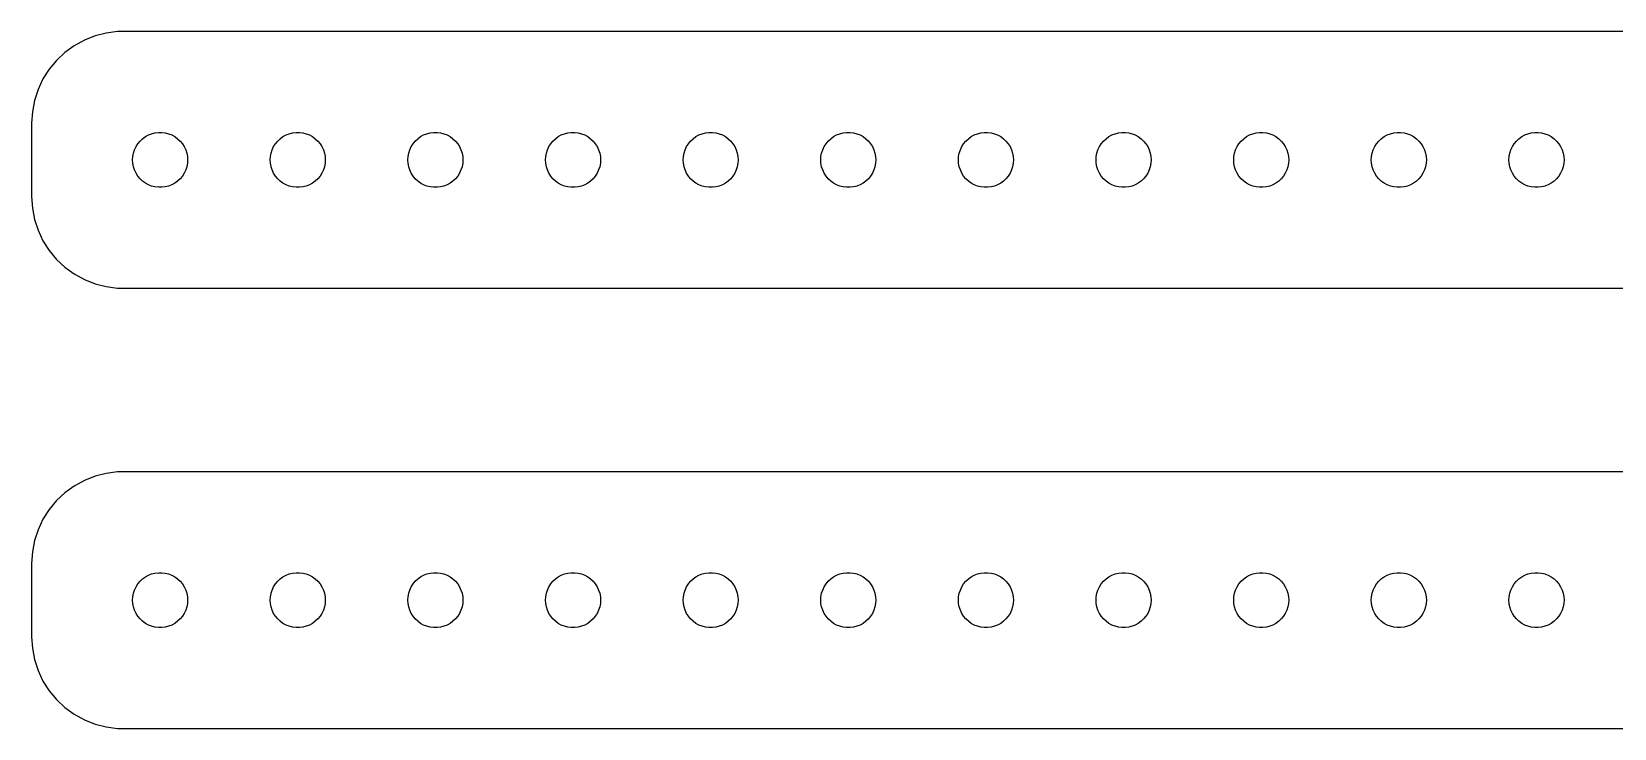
# Model space of a CAD drawing. Header units: metres. Extents: x -180 to 180, y 17 to 55.
# Drawn here: x -179.5 to -93.3, y 17 to 55 of the extents above; entities that cross this region are included whole.
import ezdxf

# ---------------------------------------------------------------- set-up
doc = ezdxf.new("R2010")
doc.units = ezdxf.units.M

msp = doc.modelspace()

# ---------------------------------------------------------------- linework, layer by layer
for p, q in [((-176.629, 54.5241), (-177.179, 54.2216)), ((-176.045, 54.7553), (-176.629, 54.5241)), ((-175.437, 54.9114), (-176.045, 54.7553)), ((-174.814, 54.9901), (-175.437, 54.9114)), ((174.814, 54.9901), (-174.814, 54.9901)), ((-177.687, 53.8526), (-178.145, 53.4227)), ((-177.179, 54.2216), (-177.687, 53.8526)), ((-178.545, 52.9389), (-178.882, 52.4088)), ((-178.145, 53.4227), (-178.545, 52.9389)), ((-179.149, 51.8406), (-179.343, 51.2434)), ((-178.882, 52.4088), (-179.149, 51.8406)), ((-179.343, 51.2434), (-179.461, 50.6267)), ((-179.461, 50.6267), (-179.5, 50)), ((-179.5, 50), (-179.5, 46)), ((-173.456, 49.1558), (-173.304, 49.2665)), ((-173.304, 49.2665), (-173.139, 49.3572)), ((-173.139, 49.3572), (-172.964, 49.4266)), ((-172.964, 49.4266), (-172.781, 49.4734)), ((-172.781, 49.4734), (-172.594, 49.497)), ((-172.594, 49.497), (-172.406, 49.497)), ((-172.406, 49.497), (-172.219, 49.4734)), ((-172.219, 49.4734), (-172.036, 49.4266)), ((-172.036, 49.4266), (-171.861, 49.3572)), ((-171.861, 49.3572), (-171.696, 49.2665)), ((-171.696, 49.2665), (-171.544, 49.1558)), ((-165.956, 49.1558), (-165.804, 49.2665)), ((-165.804, 49.2665), (-165.639, 49.3572)), ((-165.639, 49.3572), (-165.464, 49.4266)), ((-165.464, 49.4266), (-165.281, 49.4734)), ((-165.281, 49.4734), (-165.094, 49.497)), ((-165.094, 49.497), (-164.906, 49.497)), ((-164.906, 49.497), (-164.719, 49.4734)), ((-164.719, 49.4734), (-164.536, 49.4266)), ((-164.536, 49.4266), (-164.361, 49.3572)), ((-164.361, 49.3572), (-164.196, 49.2665)), ((-164.196, 49.2665), (-164.044, 49.1558)), ((-158.456, 49.1558), (-158.304, 49.2665)), ((-158.304, 49.2665), (-158.139, 49.3572)), ((-158.139, 49.3572), (-157.964, 49.4266)), ((-157.964, 49.4266), (-157.781, 49.4734)), ((-157.781, 49.4734), (-157.594, 49.497)), ((-157.594, 49.497), (-157.406, 49.497)), ((-157.406, 49.497), (-157.219, 49.4734)), ((-157.219, 49.4734), (-157.036, 49.4266)), ((-157.036, 49.4266), (-156.861, 49.3572)), ((-156.861, 49.3572), (-156.696, 49.2665)), ((-156.696, 49.2665), (-156.544, 49.1558)), ((-150.956, 49.1558), (-150.804, 49.2665)), ((-150.804, 49.2665), (-150.639, 49.3572)), ((-150.639, 49.3572), (-150.464, 49.4266)), ((-150.464, 49.4266), (-150.281, 49.4734)), ((-150.281, 49.4734), (-150.094, 49.497)), ((-150.094, 49.497), (-149.906, 49.497)), ((-149.906, 49.497), (-149.719, 49.4734)), ((-149.719, 49.4734), (-149.536, 49.4266)), ((-149.536, 49.4266), (-149.361, 49.3572)), ((-149.361, 49.3572), (-149.196, 49.2665)), ((-149.196, 49.2665), (-149.044, 49.1558)), ((-143.456, 49.1558), (-143.304, 49.2665)), ((-143.304, 49.2665), (-143.139, 49.3572)), ((-143.139, 49.3572), (-142.964, 49.4266)), ((-142.964, 49.4266), (-142.781, 49.4734)), ((-142.781, 49.4734), (-142.594, 49.497)), ((-142.594, 49.497), (-142.406, 49.497)), ((-142.406, 49.497), (-142.219, 49.4734)), ((-142.219, 49.4734), (-142.036, 49.4266)), ((-142.036, 49.4266), (-141.861, 49.3572)), ((-141.861, 49.3572), (-141.696, 49.2665)), ((-141.696, 49.2665), (-141.544, 49.1558)), ((-135.956, 49.1558), (-135.804, 49.2665)), ((-135.804, 49.2665), (-135.639, 49.3572)), ((-135.639, 49.3572), (-135.464, 49.4266)), ((-135.464, 49.4266), (-135.281, 49.4734)), ((-135.281, 49.4734), (-135.094, 49.497)), ((-135.094, 49.497), (-134.906, 49.497)), ((-134.906, 49.497), (-134.719, 49.4734)), ((-134.719, 49.4734), (-134.536, 49.4266)), ((-134.536, 49.4266), (-134.361, 49.3572)), ((-134.361, 49.3572), (-134.196, 49.2665)), ((-134.196, 49.2665), (-134.044, 49.1558)), ((-128.456, 49.1558), (-128.304, 49.2665)), ((-128.304, 49.2665), (-128.139, 49.3572)), ((-128.139, 49.3572), (-127.964, 49.4266)), ((-127.964, 49.4266), (-127.781, 49.4734)), ((-127.781, 49.4734), (-127.594, 49.497)), ((-127.594, 49.497), (-127.406, 49.497)), ((-127.406, 49.497), (-127.219, 49.4734)), ((-127.219, 49.4734), (-127.036, 49.4266)), ((-127.036, 49.4266), (-126.861, 49.3572)), ((-126.861, 49.3572), (-126.696, 49.2665)), ((-126.696, 49.2665), (-126.544, 49.1558)), ((-120.956, 49.1558), (-120.804, 49.2665)), ((-120.804, 49.2665), (-120.639, 49.3572)), ((-120.639, 49.3572), (-120.464, 49.4266)), ((-120.464, 49.4266), (-120.281, 49.4734)), ((-120.281, 49.4734), (-120.094, 49.497)), ((-120.094, 49.497), (-119.906, 49.497)), ((-119.906, 49.497), (-119.719, 49.4734)), ((-119.719, 49.4734), (-119.536, 49.4266)), ((-119.536, 49.4266), (-119.361, 49.3572)), ((-119.361, 49.3572), (-119.196, 49.2665)), ((-119.196, 49.2665), (-119.044, 49.1558)), ((-113.456, 49.1558), (-113.304, 49.2665)), ((-113.304, 49.2665), (-113.139, 49.3572)), ((-113.139, 49.3572), (-112.964, 49.4266)), ((-112.964, 49.4266), (-112.781, 49.4734)), ((-112.781, 49.4734), (-112.594, 49.497)), ((-112.594, 49.497), (-112.406, 49.497)), ((-112.406, 49.497), (-112.219, 49.4734)), ((-112.219, 49.4734), (-112.036, 49.4266)), ((-112.036, 49.4266), (-111.861, 49.3572)), ((-111.861, 49.3572), (-111.696, 49.2665)), ((-111.696, 49.2665), (-111.544, 49.1558)), ((-105.956, 49.1558), (-105.804, 49.2665)), ((-105.804, 49.2665), (-105.639, 49.3572)), ((-105.639, 49.3572), (-105.464, 49.4266)), ((-105.464, 49.4266), (-105.281, 49.4734)), ((-105.281, 49.4734), (-105.094, 49.497)), ((-105.094, 49.497), (-104.906, 49.497)), ((-104.906, 49.497), (-104.719, 49.4734)), ((-104.719, 49.4734), (-104.536, 49.4266)), ((-104.536, 49.4266), (-104.361, 49.3572)), ((-104.361, 49.3572), (-104.196, 49.2665)), ((-104.196, 49.2665), (-104.044, 49.1558)), ((-98.4561, 49.1558), (-98.3037, 49.2665)), ((-98.3037, 49.2665), (-98.1387, 49.3572)), ((-98.1387, 49.3572), (-97.9635, 49.4266)), ((-97.9635, 49.4266), (-97.7811, 49.4734)), ((-97.7811, 49.4734), (-97.5942, 49.497)), ((-97.5942, 49.497), (-97.4058, 49.497)), ((-97.4058, 49.497), (-97.2189, 49.4734)), ((-97.2189, 49.4734), (-97.0365, 49.4266)), ((-97.0365, 49.4266), (-96.8613, 49.3572)), ((-96.8613, 49.3572), (-96.6963, 49.2665)), ((-96.6963, 49.2665), (-96.5439, 49.1558)), ((-173.988, 48.188), (-173.953, 48.373)), ((-173.953, 48.373), (-173.895, 48.5522)), ((-173.895, 48.5522), (-173.814, 48.7226)), ((-173.814, 48.7226), (-173.714, 48.8817)), ((-173.714, 48.8817), (-173.593, 49.0268)), ((-173.593, 49.0268), (-173.456, 49.1558)), ((-171.544, 49.1558), (-171.407, 49.0268)), ((-171.407, 49.0268), (-171.286, 48.8817)), ((-171.286, 48.8817), (-171.186, 48.7226)), ((-171.186, 48.7226), (-171.105, 48.5522)), ((-171.105, 48.5522), (-171.047, 48.373)), ((-171.047, 48.373), (-171.012, 48.188)), ((-166.488, 48.188), (-166.453, 48.373)), ((-166.453, 48.373), (-166.395, 48.5522)), ((-166.395, 48.5522), (-166.314, 48.7226)), ((-166.314, 48.7226), (-166.214, 48.8817)), ((-166.214, 48.8817), (-166.093, 49.0268)), ((-166.093, 49.0268), (-165.956, 49.1558)), ((-164.044, 49.1558), (-163.907, 49.0268)), ((-163.907, 49.0268), (-163.786, 48.8817)), ((-163.786, 48.8817), (-163.686, 48.7226)), ((-163.686, 48.7226), (-163.605, 48.5522)), ((-163.605, 48.5522), (-163.547, 48.373)), ((-163.547, 48.373), (-163.512, 48.188)), ((-158.988, 48.188), (-158.953, 48.373)), ((-158.953, 48.373), (-158.895, 48.5522)), ((-158.895, 48.5522), (-158.814, 48.7226)), ((-158.814, 48.7226), (-158.714, 48.8817)), ((-158.714, 48.8817), (-158.593, 49.0268)), ((-158.593, 49.0268), (-158.456, 49.1558)), ((-156.544, 49.1558), (-156.407, 49.0268)), ((-156.407, 49.0268), (-156.286, 48.8817)), ((-156.286, 48.8817), (-156.186, 48.7226)), ((-156.186, 48.7226), (-156.105, 48.5522)), ((-156.105, 48.5522), (-156.047, 48.373)), ((-156.047, 48.373), (-156.012, 48.188)), ((-151.488, 48.188), (-151.453, 48.373)), ((-151.453, 48.373), (-151.395, 48.5522)), ((-151.395, 48.5522), (-151.314, 48.7226)), ((-151.314, 48.7226), (-151.214, 48.8817)), ((-151.214, 48.8817), (-151.093, 49.0268)), ((-151.093, 49.0268), (-150.956, 49.1558)), ((-149.044, 49.1558), (-148.907, 49.0268)), ((-148.907, 49.0268), (-148.786, 48.8817)), ((-148.786, 48.8817), (-148.686, 48.7226)), ((-148.686, 48.7226), (-148.605, 48.5522)), ((-148.605, 48.5522), (-148.547, 48.373)), ((-148.547, 48.373), (-148.512, 48.188)), ((-143.988, 48.188), (-143.953, 48.373)), ((-143.953, 48.373), (-143.895, 48.5522)), ((-143.895, 48.5522), (-143.814, 48.7226)), ((-143.814, 48.7226), (-143.714, 48.8817)), ((-143.714, 48.8817), (-143.593, 49.0268)), ((-143.593, 49.0268), (-143.456, 49.1558)), ((-141.544, 49.1558), (-141.407, 49.0268)), ((-141.407, 49.0268), (-141.286, 48.8817)), ((-141.286, 48.8817), (-141.186, 48.7226)), ((-141.186, 48.7226), (-141.105, 48.5522)), ((-141.105, 48.5522), (-141.047, 48.373)), ((-141.047, 48.373), (-141.012, 48.188)), ((-136.488, 48.188), (-136.453, 48.373)), ((-136.453, 48.373), (-136.395, 48.5522)), ((-136.395, 48.5522), (-136.314, 48.7226)), ((-136.314, 48.7226), (-136.214, 48.8817)), ((-136.214, 48.8817), (-136.093, 49.0268)), ((-136.093, 49.0268), (-135.956, 49.1558)), ((-134.044, 49.1558), (-133.907, 49.0268)), ((-133.907, 49.0268), (-133.786, 48.8817)), ((-133.786, 48.8817), (-133.686, 48.7226)), ((-133.686, 48.7226), (-133.605, 48.5522)), ((-133.605, 48.5522), (-133.547, 48.373)), ((-133.547, 48.373), (-133.512, 48.188)), ((-128.988, 48.188), (-128.953, 48.373)), ((-128.953, 48.373), (-128.895, 48.5522)), ((-128.895, 48.5522), (-128.814, 48.7226)), ((-128.814, 48.7226), (-128.714, 48.8817)), ((-128.714, 48.8817), (-128.593, 49.0268)), ((-128.593, 49.0268), (-128.456, 49.1558)), ((-126.544, 49.1558), (-126.407, 49.0268)), ((-126.407, 49.0268), (-126.286, 48.8817)), ((-126.286, 48.8817), (-126.186, 48.7226)), ((-126.186, 48.7226), (-126.105, 48.5522)), ((-126.105, 48.5522), (-126.047, 48.373)), ((-126.047, 48.373), (-126.012, 48.188)), ((-121.488, 48.188), (-121.453, 48.373)), ((-121.453, 48.373), (-121.395, 48.5522)), ((-121.395, 48.5522), (-121.314, 48.7226)), ((-121.314, 48.7226), (-121.214, 48.8817)), ((-121.214, 48.8817), (-121.093, 49.0268)), ((-121.093, 49.0268), (-120.956, 49.1558)), ((-119.044, 49.1558), (-118.907, 49.0268)), ((-118.907, 49.0268), (-118.786, 48.8817)), ((-118.786, 48.8817), (-118.686, 48.7226)), ((-118.686, 48.7226), (-118.605, 48.5522)), ((-118.605, 48.5522), (-118.547, 48.373)), ((-118.547, 48.373), (-118.512, 48.188)), ((-113.988, 48.188), (-113.953, 48.373)), ((-113.953, 48.373), (-113.895, 48.5522)), ((-113.895, 48.5522), (-113.814, 48.7226)), ((-113.814, 48.7226), (-113.714, 48.8817)), ((-113.714, 48.8817), (-113.593, 49.0268)), ((-113.593, 49.0268), (-113.456, 49.1558)), ((-111.544, 49.1558), (-111.407, 49.0268)), ((-111.407, 49.0268), (-111.286, 48.8817)), ((-111.286, 48.8817), (-111.186, 48.7226)), ((-111.186, 48.7226), (-111.105, 48.5522)), ((-111.105, 48.5522), (-111.047, 48.373)), ((-111.047, 48.373), (-111.012, 48.188)), ((-106.488, 48.188), (-106.453, 48.373)), ((-106.453, 48.373), (-106.395, 48.5522)), ((-106.395, 48.5522), (-106.314, 48.7226)), ((-106.314, 48.7226), (-106.214, 48.8817)), ((-106.214, 48.8817), (-106.093, 49.0268)), ((-106.093, 49.0268), (-105.956, 49.1558)), ((-104.044, 49.1558), (-103.907, 49.0268)), ((-103.907, 49.0268), (-103.786, 48.8817)), ((-103.786, 48.8817), (-103.686, 48.7226)), ((-103.686, 48.7226), (-103.605, 48.5522)), ((-103.605, 48.5522), (-103.547, 48.373)), ((-103.547, 48.373), (-103.512, 48.188)), ((-98.9882, 48.188), (-98.9529, 48.373)), ((-98.9529, 48.373), (-98.8947, 48.5522)), ((-98.8947, 48.5522), (-98.8145, 48.7226)), ((-98.8145, 48.7226), (-98.7135, 48.8817)), ((-98.7135, 48.8817), (-98.5934, 49.0268)), ((-98.5934, 49.0268), (-98.4561, 49.1558)), ((-96.5439, 49.1558), (-96.4065, 49.0268)), ((-96.4065, 49.0268), (-96.2865, 48.8817)), ((-96.2865, 48.8817), (-96.1855, 48.7226)), ((-96.1855, 48.7226), (-96.1053, 48.5522)), ((-96.1053, 48.5522), (-96.0471, 48.373)), ((-96.0471, 48.373), (-96.0118, 48.188)), ((-174, 48), (-173.988, 48.188)), ((-173.988, 47.812), (-174, 48)), ((-173.953, 47.627), (-173.988, 47.812)), ((-173.895, 47.4478), (-173.953, 47.627)), ((-173.814, 47.2774), (-173.895, 47.4478)), ((-171.105, 47.4478), (-171.186, 47.2774)), ((-171.047, 47.627), (-171.105, 47.4478)), ((-171.012, 47.812), (-171.047, 47.627)), ((-171.012, 48.188), (-171, 48)), ((-171, 48), (-171.012, 47.812)), ((-166.5, 48), (-166.488, 48.188)), ((-166.488, 47.812), (-166.5, 48)), ((-166.453, 47.627), (-166.488, 47.812)), ((-166.395, 47.4478), (-166.453, 47.627)), ((-166.314, 47.2774), (-166.395, 47.4478)), ((-163.605, 47.4478), (-163.686, 47.2774)), ((-163.547, 47.627), (-163.605, 47.4478)), ((-163.512, 47.812), (-163.547, 47.627)), ((-163.512, 48.188), (-163.5, 48)), ((-163.5, 48), (-163.512, 47.812)), ((-159, 48), (-158.988, 48.188)), ((-158.988, 47.812), (-159, 48)), ((-158.953, 47.627), (-158.988, 47.812)), ((-158.895, 47.4478), (-158.953, 47.627)), ((-158.814, 47.2774), (-158.895, 47.4478)), ((-156.105, 47.4478), (-156.186, 47.2774)), ((-156.047, 47.627), (-156.105, 47.4478)), ((-156.012, 47.812), (-156.047, 47.627)), ((-156.012, 48.188), (-156, 48)), ((-156, 48), (-156.012, 47.812)), ((-151.5, 48), (-151.488, 48.188)), ((-151.488, 47.812), (-151.5, 48)), ((-151.453, 47.627), (-151.488, 47.812)), ((-151.395, 47.4478), (-151.453, 47.627)), ((-151.314, 47.2774), (-151.395, 47.4478)), ((-148.605, 47.4478), (-148.686, 47.2774)), ((-148.547, 47.627), (-148.605, 47.4478)), ((-148.512, 47.812), (-148.547, 47.627)), ((-148.512, 48.188), (-148.5, 48)), ((-148.5, 48), (-148.512, 47.812)), ((-144, 48), (-143.988, 48.188)), ((-143.988, 47.812), (-144, 48)), ((-143.953, 47.627), (-143.988, 47.812)), ((-143.895, 47.4478), (-143.953, 47.627)), ((-143.814, 47.2774), (-143.895, 47.4478)), ((-141.105, 47.4478), (-141.186, 47.2774)), ((-141.047, 47.627), (-141.105, 47.4478)), ((-141.012, 47.812), (-141.047, 47.627)), ((-141.012, 48.188), (-141, 48)), ((-141, 48), (-141.012, 47.812)), ((-136.5, 48), (-136.488, 48.188)), ((-136.488, 47.812), (-136.5, 48)), ((-136.453, 47.627), (-136.488, 47.812)), ((-136.395, 47.4478), (-136.453, 47.627)), ((-136.314, 47.2774), (-136.395, 47.4478)), ((-133.605, 47.4478), (-133.686, 47.2774)), ((-133.547, 47.627), (-133.605, 47.4478)), ((-133.512, 47.812), (-133.547, 47.627)), ((-133.512, 48.188), (-133.5, 48)), ((-133.5, 48), (-133.512, 47.812)), ((-129, 48), (-128.988, 48.188)), ((-128.988, 47.812), (-129, 48)), ((-128.953, 47.627), (-128.988, 47.812)), ((-128.895, 47.4478), (-128.953, 47.627)), ((-128.814, 47.2774), (-128.895, 47.4478)), ((-126.105, 47.4478), (-126.186, 47.2774)), ((-126.047, 47.627), (-126.105, 47.4478)), ((-126.012, 47.812), (-126.047, 47.627)), ((-126.012, 48.188), (-126, 48)), ((-126, 48), (-126.012, 47.812)), ((-121.5, 48), (-121.488, 48.188)), ((-121.488, 47.812), (-121.5, 48)), ((-121.453, 47.627), (-121.488, 47.812)), ((-121.395, 47.4478), (-121.453, 47.627)), ((-121.314, 47.2774), (-121.395, 47.4478)), ((-118.605, 47.4478), (-118.686, 47.2774)), ((-118.547, 47.627), (-118.605, 47.4478)), ((-118.512, 47.812), (-118.547, 47.627)), ((-118.512, 48.188), (-118.5, 48)), ((-118.5, 48), (-118.512, 47.812)), ((-114, 48), (-113.988, 48.188)), ((-113.988, 47.812), (-114, 48)), ((-113.953, 47.627), (-113.988, 47.812)), ((-113.895, 47.4478), (-113.953, 47.627)), ((-113.814, 47.2774), (-113.895, 47.4478)), ((-111.105, 47.4478), (-111.186, 47.2774)), ((-111.047, 47.627), (-111.105, 47.4478)), ((-111.012, 47.812), (-111.047, 47.627)), ((-111.012, 48.188), (-111, 48)), ((-111, 48), (-111.012, 47.812)), ((-106.5, 48), (-106.488, 48.188)), ((-106.488, 47.812), (-106.5, 48)), ((-106.453, 47.627), (-106.488, 47.812)), ((-106.395, 47.4478), (-106.453, 47.627)), ((-106.314, 47.2774), (-106.395, 47.4478)), ((-103.605, 47.4478), (-103.686, 47.2774)), ((-103.547, 47.627), (-103.605, 47.4478)), ((-103.512, 47.812), (-103.547, 47.627)), ((-103.512, 48.188), (-103.5, 48)), ((-103.5, 48), (-103.512, 47.812)), ((-99, 48), (-98.9882, 48.188)), ((-98.9882, 47.812), (-99, 48)), ((-98.9529, 47.627), (-98.9882, 47.812)), ((-98.8947, 47.4478), (-98.9529, 47.627)), ((-98.8145, 47.2774), (-98.8947, 47.4478)), ((-96.1053, 47.4478), (-96.1855, 47.2774)), ((-96.0471, 47.627), (-96.1053, 47.4478)), ((-96.0118, 47.812), (-96.0471, 47.627)), ((-96.0118, 48.188), (-96, 48)), ((-96, 48), (-96.0118, 47.812)), ((-173.714, 47.1183), (-173.814, 47.2774)), ((-173.593, 46.9732), (-173.714, 47.1183)), ((-173.456, 46.8442), (-173.593, 46.9732)), ((-173.304, 46.7335), (-173.456, 46.8442)), ((-173.139, 46.6428), (-173.304, 46.7335)), ((-172.964, 46.5734), (-173.139, 46.6428)), ((-172.781, 46.5266), (-172.964, 46.5734)), ((-172.036, 46.5734), (-172.219, 46.5266)), ((-171.861, 46.6428), (-172.036, 46.5734)), ((-171.696, 46.7335), (-171.861, 46.6428)), ((-171.544, 46.8442), (-171.696, 46.7335)), ((-171.407, 46.9732), (-171.544, 46.8442)), ((-171.286, 47.1183), (-171.407, 46.9732)), ((-171.186, 47.2774), (-171.286, 47.1183)), ((-166.214, 47.1183), (-166.314, 47.2774)), ((-166.093, 46.9732), (-166.214, 47.1183)), ((-165.956, 46.8442), (-166.093, 46.9732)), ((-165.804, 46.7335), (-165.956, 46.8442)), ((-165.639, 46.6428), (-165.804, 46.7335)), ((-165.464, 46.5734), (-165.639, 46.6428)), ((-165.281, 46.5266), (-165.464, 46.5734)), ((-164.536, 46.5734), (-164.719, 46.5266)), ((-164.361, 46.6428), (-164.536, 46.5734)), ((-164.196, 46.7335), (-164.361, 46.6428)), ((-164.044, 46.8442), (-164.196, 46.7335)), ((-163.907, 46.9732), (-164.044, 46.8442)), ((-163.786, 47.1183), (-163.907, 46.9732)), ((-163.686, 47.2774), (-163.786, 47.1183)), ((-158.714, 47.1183), (-158.814, 47.2774)), ((-158.593, 46.9732), (-158.714, 47.1183)), ((-158.456, 46.8442), (-158.593, 46.9732)), ((-158.304, 46.7335), (-158.456, 46.8442)), ((-158.139, 46.6428), (-158.304, 46.7335)), ((-157.964, 46.5734), (-158.139, 46.6428)), ((-157.781, 46.5266), (-157.964, 46.5734)), ((-157.036, 46.5734), (-157.219, 46.5266)), ((-156.861, 46.6428), (-157.036, 46.5734)), ((-156.696, 46.7335), (-156.861, 46.6428)), ((-156.544, 46.8442), (-156.696, 46.7335)), ((-156.407, 46.9732), (-156.544, 46.8442)), ((-156.286, 47.1183), (-156.407, 46.9732)), ((-156.186, 47.2774), (-156.286, 47.1183)), ((-151.214, 47.1183), (-151.314, 47.2774)), ((-151.093, 46.9732), (-151.214, 47.1183)), ((-150.956, 46.8442), (-151.093, 46.9732)), ((-150.804, 46.7335), (-150.956, 46.8442)), ((-150.639, 46.6428), (-150.804, 46.7335)), ((-150.464, 46.5734), (-150.639, 46.6428)), ((-150.281, 46.5266), (-150.464, 46.5734)), ((-149.536, 46.5734), (-149.719, 46.5266)), ((-149.361, 46.6428), (-149.536, 46.5734)), ((-149.196, 46.7335), (-149.361, 46.6428)), ((-149.044, 46.8442), (-149.196, 46.7335)), ((-148.907, 46.9732), (-149.044, 46.8442)), ((-148.786, 47.1183), (-148.907, 46.9732)), ((-148.686, 47.2774), (-148.786, 47.1183)), ((-143.714, 47.1183), (-143.814, 47.2774)), ((-143.593, 46.9732), (-143.714, 47.1183)), ((-143.456, 46.8442), (-143.593, 46.9732)), ((-143.304, 46.7335), (-143.456, 46.8442)), ((-143.139, 46.6428), (-143.304, 46.7335)), ((-142.964, 46.5734), (-143.139, 46.6428)), ((-142.781, 46.5266), (-142.964, 46.5734)), ((-142.036, 46.5734), (-142.219, 46.5266)), ((-141.861, 46.6428), (-142.036, 46.5734)), ((-141.696, 46.7335), (-141.861, 46.6428)), ((-141.544, 46.8442), (-141.696, 46.7335)), ((-141.407, 46.9732), (-141.544, 46.8442)), ((-141.286, 47.1183), (-141.407, 46.9732)), ((-141.186, 47.2774), (-141.286, 47.1183)), ((-136.214, 47.1183), (-136.314, 47.2774)), ((-136.093, 46.9732), (-136.214, 47.1183)), ((-135.956, 46.8442), (-136.093, 46.9732)), ((-135.804, 46.7335), (-135.956, 46.8442)), ((-135.639, 46.6428), (-135.804, 46.7335)), ((-135.464, 46.5734), (-135.639, 46.6428)), ((-135.281, 46.5266), (-135.464, 46.5734)), ((-134.536, 46.5734), (-134.719, 46.5266)), ((-134.361, 46.6428), (-134.536, 46.5734)), ((-134.196, 46.7335), (-134.361, 46.6428)), ((-134.044, 46.8442), (-134.196, 46.7335)), ((-133.907, 46.9732), (-134.044, 46.8442)), ((-133.786, 47.1183), (-133.907, 46.9732)), ((-133.686, 47.2774), (-133.786, 47.1183)), ((-128.714, 47.1183), (-128.814, 47.2774)), ((-128.593, 46.9732), (-128.714, 47.1183)), ((-128.456, 46.8442), (-128.593, 46.9732)), ((-128.304, 46.7335), (-128.456, 46.8442)), ((-128.139, 46.6428), (-128.304, 46.7335)), ((-127.964, 46.5734), (-128.139, 46.6428)), ((-127.781, 46.5266), (-127.964, 46.5734)), ((-127.036, 46.5734), (-127.219, 46.5266)), ((-126.861, 46.6428), (-127.036, 46.5734)), ((-126.696, 46.7335), (-126.861, 46.6428)), ((-126.544, 46.8442), (-126.696, 46.7335)), ((-126.407, 46.9732), (-126.544, 46.8442)), ((-126.286, 47.1183), (-126.407, 46.9732)), ((-126.186, 47.2774), (-126.286, 47.1183)), ((-121.214, 47.1183), (-121.314, 47.2774)), ((-121.093, 46.9732), (-121.214, 47.1183)), ((-120.956, 46.8442), (-121.093, 46.9732)), ((-120.804, 46.7335), (-120.956, 46.8442)), ((-120.639, 46.6428), (-120.804, 46.7335)), ((-120.464, 46.5734), (-120.639, 46.6428)), ((-120.281, 46.5266), (-120.464, 46.5734)), ((-119.536, 46.5734), (-119.719, 46.5266)), ((-119.361, 46.6428), (-119.536, 46.5734)), ((-119.196, 46.7335), (-119.361, 46.6428)), ((-119.044, 46.8442), (-119.196, 46.7335)), ((-118.907, 46.9732), (-119.044, 46.8442)), ((-118.786, 47.1183), (-118.907, 46.9732)), ((-118.686, 47.2774), (-118.786, 47.1183)), ((-113.714, 47.1183), (-113.814, 47.2774)), ((-113.593, 46.9732), (-113.714, 47.1183)), ((-113.456, 46.8442), (-113.593, 46.9732)), ((-113.304, 46.7335), (-113.456, 46.8442)), ((-113.139, 46.6428), (-113.304, 46.7335)), ((-112.964, 46.5734), (-113.139, 46.6428)), ((-112.781, 46.5266), (-112.964, 46.5734)), ((-112.036, 46.5734), (-112.219, 46.5266)), ((-111.861, 46.6428), (-112.036, 46.5734)), ((-111.696, 46.7335), (-111.861, 46.6428)), ((-111.544, 46.8442), (-111.696, 46.7335)), ((-111.407, 46.9732), (-111.544, 46.8442)), ((-111.286, 47.1183), (-111.407, 46.9732)), ((-111.186, 47.2774), (-111.286, 47.1183)), ((-106.214, 47.1183), (-106.314, 47.2774)), ((-106.093, 46.9732), (-106.214, 47.1183)), ((-105.956, 46.8442), (-106.093, 46.9732)), ((-105.804, 46.7335), (-105.956, 46.8442)), ((-105.639, 46.6428), (-105.804, 46.7335)), ((-105.464, 46.5734), (-105.639, 46.6428)), ((-105.281, 46.5266), (-105.464, 46.5734)), ((-104.536, 46.5734), (-104.719, 46.5266)), ((-104.361, 46.6428), (-104.536, 46.5734)), ((-104.196, 46.7335), (-104.361, 46.6428)), ((-104.044, 46.8442), (-104.196, 46.7335)), ((-103.907, 46.9732), (-104.044, 46.8442)), ((-103.786, 47.1183), (-103.907, 46.9732)), ((-103.686, 47.2774), (-103.786, 47.1183)), ((-98.7135, 47.1183), (-98.8145, 47.2774)), ((-98.5934, 46.9732), (-98.7135, 47.1183)), ((-98.4561, 46.8442), (-98.5934, 46.9732)), ((-98.3037, 46.7335), (-98.4561, 46.8442)), ((-98.1387, 46.6428), (-98.3037, 46.7335)), ((-97.9635, 46.5734), (-98.1387, 46.6428)), ((-97.7811, 46.5266), (-97.9635, 46.5734)), ((-97.0365, 46.5734), (-97.2189, 46.5266)), ((-96.8613, 46.6428), (-97.0365, 46.5734)), ((-96.6963, 46.7335), (-96.8613, 46.6428)), ((-96.5439, 46.8442), (-96.6963, 46.7335)), ((-96.4065, 46.9732), (-96.5439, 46.8442)), ((-96.2865, 47.1183), (-96.4065, 46.9732)), ((-96.1855, 47.2774), (-96.2865, 47.1183)), ((-179.5, 46), (-179.461, 45.3733)), ((-172.594, 46.503), (-172.781, 46.5266)), ((-172.406, 46.503), (-172.594, 46.503)), ((-172.219, 46.5266), (-172.406, 46.503)), ((-165.094, 46.503), (-165.281, 46.5266)), ((-164.906, 46.503), (-165.094, 46.503)), ((-164.719, 46.5266), (-164.906, 46.503)), ((-157.594, 46.503), (-157.781, 46.5266)), ((-157.406, 46.503), (-157.594, 46.503)), ((-157.219, 46.5266), (-157.406, 46.503)), ((-150.094, 46.503), (-150.281, 46.5266)), ((-149.906, 46.503), (-150.094, 46.503)), ((-149.719, 46.5266), (-149.906, 46.503)), ((-142.594, 46.503), (-142.781, 46.5266)), ((-142.406, 46.503), (-142.594, 46.503)), ((-142.219, 46.5266), (-142.406, 46.503)), ((-135.094, 46.503), (-135.281, 46.5266)), ((-134.906, 46.503), (-135.094, 46.503)), ((-134.719, 46.5266), (-134.906, 46.503)), ((-127.594, 46.503), (-127.781, 46.5266)), ((-127.406, 46.503), (-127.594, 46.503)), ((-127.219, 46.5266), (-127.406, 46.503)), ((-120.094, 46.503), (-120.281, 46.5266)), ((-119.906, 46.503), (-120.094, 46.503)), ((-119.719, 46.5266), (-119.906, 46.503)), ((-112.594, 46.503), (-112.781, 46.5266)), ((-112.406, 46.503), (-112.594, 46.503)), ((-112.219, 46.5266), (-112.406, 46.503)), ((-105.094, 46.503), (-105.281, 46.5266)), ((-104.906, 46.503), (-105.094, 46.503)), ((-104.719, 46.5266), (-104.906, 46.503)), ((-97.5942, 46.503), (-97.7811, 46.5266)), ((-97.4058, 46.503), (-97.5942, 46.503)), ((-97.2189, 46.5266), (-97.4058, 46.503)), ((-179.461, 45.3733), (-179.343, 44.7566)), ((-179.343, 44.7566), (-179.149, 44.1594)), ((-179.149, 44.1594), (-178.882, 43.5912)), ((-178.882, 43.5912), (-178.545, 43.0611)), ((-178.545, 43.0611), (-178.145, 42.5773)), ((-178.145, 42.5773), (-177.687, 42.1474)), ((-177.687, 42.1474), (-177.179, 41.7784)), ((-177.179, 41.7784), (-176.629, 41.4759)), ((-176.629, 41.4759), (-176.045, 41.2447)), ((-176.045, 41.2447), (-175.437, 41.0886)), ((-175.437, 41.0886), (-174.814, 41.0099)), ((-174.814, 41.0099), (174.814, 41.0099)), ((-177.179, 30.2216), (-177.687, 29.8526)), ((-176.629, 30.5241), (-177.179, 30.2216)), ((-176.045, 30.7553), (-176.629, 30.5241)), ((-175.437, 30.9114), (-176.045, 30.7553)), ((-174.814, 30.9901), (-175.437, 30.9114)), ((174.814, 30.9901), (-174.814, 30.9901)), ((-178.145, 29.4227), (-178.545, 28.9389)), ((-177.687, 29.8526), (-178.145, 29.4227)), ((-178.545, 28.9389), (-178.882, 28.4088)), ((-179.149, 27.8406), (-179.343, 27.2434)), ((-178.882, 28.4088), (-179.149, 27.8406)), ((-179.343, 27.2434), (-179.461, 26.6267)), ((-179.461, 26.6267), (-179.5, 26)), ((-179.5, 26), (-179.5, 22)), ((-173.714, 24.8817), (-173.593, 25.0268)), ((-173.593, 25.0268), (-173.456, 25.1558)), ((-173.456, 25.1558), (-173.304, 25.2665)), ((-173.304, 25.2665), (-173.139, 25.3572)), ((-173.139, 25.3572), (-172.964, 25.4266)), ((-172.964, 25.4266), (-172.781, 25.4734)), ((-172.781, 25.4734), (-172.594, 25.497)), ((-172.594, 25.497), (-172.406, 25.497)), ((-172.406, 25.497), (-172.219, 25.4734)), ((-172.219, 25.4734), (-172.036, 25.4266)), ((-172.036, 25.4266), (-171.861, 25.3572)), ((-171.861, 25.3572), (-171.696, 25.2665)), ((-171.696, 25.2665), (-171.544, 25.1558)), ((-171.544, 25.1558), (-171.407, 25.0268)), ((-171.407, 25.0268), (-171.286, 24.8817)), ((-166.214, 24.8817), (-166.093, 25.0268)), ((-166.093, 25.0268), (-165.956, 25.1558)), ((-165.956, 25.1558), (-165.804, 25.2665)), ((-165.804, 25.2665), (-165.639, 25.3572)), ((-165.639, 25.3572), (-165.464, 25.4266)), ((-165.464, 25.4266), (-165.281, 25.4734)), ((-165.281, 25.4734), (-165.094, 25.497)), ((-165.094, 25.497), (-164.906, 25.497)), ((-164.906, 25.497), (-164.719, 25.4734)), ((-164.719, 25.4734), (-164.536, 25.4266)), ((-164.536, 25.4266), (-164.361, 25.3572)), ((-164.361, 25.3572), (-164.196, 25.2665)), ((-164.196, 25.2665), (-164.044, 25.1558)), ((-164.044, 25.1558), (-163.907, 25.0268)), ((-163.907, 25.0268), (-163.786, 24.8817)), ((-158.714, 24.8817), (-158.593, 25.0268)), ((-158.593, 25.0268), (-158.456, 25.1558)), ((-158.456, 25.1558), (-158.304, 25.2665)), ((-158.304, 25.2665), (-158.139, 25.3572)), ((-158.139, 25.3572), (-157.964, 25.4266)), ((-157.964, 25.4266), (-157.781, 25.4734)), ((-157.781, 25.4734), (-157.594, 25.497)), ((-157.594, 25.497), (-157.406, 25.497)), ((-157.406, 25.497), (-157.219, 25.4734)), ((-157.219, 25.4734), (-157.036, 25.4266)), ((-157.036, 25.4266), (-156.861, 25.3572)), ((-156.861, 25.3572), (-156.696, 25.2665)), ((-156.696, 25.2665), (-156.544, 25.1558)), ((-156.544, 25.1558), (-156.407, 25.0268)), ((-156.407, 25.0268), (-156.286, 24.8817)), ((-151.214, 24.8817), (-151.093, 25.0268)), ((-151.093, 25.0268), (-150.956, 25.1558)), ((-150.956, 25.1558), (-150.804, 25.2665)), ((-150.804, 25.2665), (-150.639, 25.3572)), ((-150.639, 25.3572), (-150.464, 25.4266)), ((-150.464, 25.4266), (-150.281, 25.4734)), ((-150.281, 25.4734), (-150.094, 25.497)), ((-150.094, 25.497), (-149.906, 25.497)), ((-149.906, 25.497), (-149.719, 25.4734)), ((-149.719, 25.4734), (-149.536, 25.4266)), ((-149.536, 25.4266), (-149.361, 25.3572)), ((-149.361, 25.3572), (-149.196, 25.2665)), ((-149.196, 25.2665), (-149.044, 25.1558)), ((-149.044, 25.1558), (-148.907, 25.0268)), ((-148.907, 25.0268), (-148.786, 24.8817)), ((-143.714, 24.8817), (-143.593, 25.0268)), ((-143.593, 25.0268), (-143.456, 25.1558)), ((-143.456, 25.1558), (-143.304, 25.2665)), ((-143.304, 25.2665), (-143.139, 25.3572)), ((-143.139, 25.3572), (-142.964, 25.4266)), ((-142.964, 25.4266), (-142.781, 25.4734)), ((-142.781, 25.4734), (-142.594, 25.497)), ((-142.594, 25.497), (-142.406, 25.497)), ((-142.406, 25.497), (-142.219, 25.4734)), ((-142.219, 25.4734), (-142.036, 25.4266)), ((-142.036, 25.4266), (-141.861, 25.3572)), ((-141.861, 25.3572), (-141.696, 25.2665)), ((-141.696, 25.2665), (-141.544, 25.1558)), ((-141.544, 25.1558), (-141.407, 25.0268)), ((-141.407, 25.0268), (-141.286, 24.8817)), ((-136.214, 24.8817), (-136.093, 25.0268)), ((-136.093, 25.0268), (-135.956, 25.1558)), ((-135.956, 25.1558), (-135.804, 25.2665)), ((-135.804, 25.2665), (-135.639, 25.3572)), ((-135.639, 25.3572), (-135.464, 25.4266)), ((-135.464, 25.4266), (-135.281, 25.4734)), ((-135.281, 25.4734), (-135.094, 25.497)), ((-135.094, 25.497), (-134.906, 25.497)), ((-134.906, 25.497), (-134.719, 25.4734)), ((-134.719, 25.4734), (-134.536, 25.4266)), ((-134.536, 25.4266), (-134.361, 25.3572)), ((-134.361, 25.3572), (-134.196, 25.2665)), ((-134.196, 25.2665), (-134.044, 25.1558)), ((-134.044, 25.1558), (-133.907, 25.0268)), ((-133.907, 25.0268), (-133.786, 24.8817)), ((-128.714, 24.8817), (-128.593, 25.0268)), ((-128.593, 25.0268), (-128.456, 25.1558)), ((-128.456, 25.1558), (-128.304, 25.2665)), ((-128.304, 25.2665), (-128.139, 25.3572)), ((-128.139, 25.3572), (-127.964, 25.4266)), ((-127.964, 25.4266), (-127.781, 25.4734)), ((-127.781, 25.4734), (-127.594, 25.497)), ((-127.594, 25.497), (-127.406, 25.497)), ((-127.406, 25.497), (-127.219, 25.4734)), ((-127.219, 25.4734), (-127.036, 25.4266)), ((-127.036, 25.4266), (-126.861, 25.3572)), ((-126.861, 25.3572), (-126.696, 25.2665)), ((-126.696, 25.2665), (-126.544, 25.1558)), ((-126.544, 25.1558), (-126.407, 25.0268)), ((-126.407, 25.0268), (-126.286, 24.8817)), ((-121.214, 24.8817), (-121.093, 25.0268)), ((-121.093, 25.0268), (-120.956, 25.1558)), ((-120.956, 25.1558), (-120.804, 25.2665)), ((-120.804, 25.2665), (-120.639, 25.3572)), ((-120.639, 25.3572), (-120.464, 25.4266)), ((-120.464, 25.4266), (-120.281, 25.4734)), ((-120.281, 25.4734), (-120.094, 25.497)), ((-120.094, 25.497), (-119.906, 25.497)), ((-119.906, 25.497), (-119.719, 25.4734)), ((-119.719, 25.4734), (-119.536, 25.4266)), ((-119.536, 25.4266), (-119.361, 25.3572)), ((-119.361, 25.3572), (-119.196, 25.2665)), ((-119.196, 25.2665), (-119.044, 25.1558)), ((-119.044, 25.1558), (-118.907, 25.0268)), ((-118.907, 25.0268), (-118.786, 24.8817)), ((-113.714, 24.8817), (-113.593, 25.0268)), ((-113.593, 25.0268), (-113.456, 25.1558)), ((-113.456, 25.1558), (-113.304, 25.2665)), ((-113.304, 25.2665), (-113.139, 25.3572)), ((-113.139, 25.3572), (-112.964, 25.4266)), ((-112.964, 25.4266), (-112.781, 25.4734)), ((-112.781, 25.4734), (-112.594, 25.497)), ((-112.594, 25.497), (-112.406, 25.497)), ((-112.406, 25.497), (-112.219, 25.4734)), ((-112.219, 25.4734), (-112.036, 25.4266)), ((-112.036, 25.4266), (-111.861, 25.3572)), ((-111.861, 25.3572), (-111.696, 25.2665)), ((-111.696, 25.2665), (-111.544, 25.1558)), ((-111.544, 25.1558), (-111.407, 25.0268)), ((-111.407, 25.0268), (-111.286, 24.8817)), ((-106.214, 24.8817), (-106.093, 25.0268)), ((-106.093, 25.0268), (-105.956, 25.1558)), ((-105.956, 25.1558), (-105.804, 25.2665)), ((-105.804, 25.2665), (-105.639, 25.3572)), ((-105.639, 25.3572), (-105.464, 25.4266)), ((-105.464, 25.4266), (-105.281, 25.4734)), ((-105.281, 25.4734), (-105.094, 25.497)), ((-105.094, 25.497), (-104.906, 25.497)), ((-104.906, 25.497), (-104.719, 25.4734)), ((-104.719, 25.4734), (-104.536, 25.4266)), ((-104.536, 25.4266), (-104.361, 25.3572)), ((-104.361, 25.3572), (-104.196, 25.2665)), ((-104.196, 25.2665), (-104.044, 25.1558)), ((-104.044, 25.1558), (-103.907, 25.0268)), ((-103.907, 25.0268), (-103.786, 24.8817)), ((-98.7135, 24.8817), (-98.5934, 25.0268)), ((-98.5934, 25.0268), (-98.4561, 25.1558)), ((-98.4561, 25.1558), (-98.3037, 25.2665)), ((-98.3037, 25.2665), (-98.1387, 25.3572)), ((-98.1387, 25.3572), (-97.9635, 25.4266)), ((-97.9635, 25.4266), (-97.7811, 25.4734)), ((-97.7811, 25.4734), (-97.5942, 25.497)), ((-97.5942, 25.497), (-97.4058, 25.497)), ((-97.4058, 25.497), (-97.2189, 25.4734)), ((-97.2189, 25.4734), (-97.0365, 25.4266)), ((-97.0365, 25.4266), (-96.8613, 25.3572)), ((-96.8613, 25.3572), (-96.6963, 25.2665)), ((-96.6963, 25.2665), (-96.5439, 25.1558)), ((-96.5439, 25.1558), (-96.4065, 25.0268)), ((-96.4065, 25.0268), (-96.2865, 24.8817)), ((-174, 24), (-173.988, 24.188)), ((-173.988, 24.188), (-173.953, 24.373)), ((-173.953, 24.373), (-173.895, 24.5522)), ((-173.895, 24.5522), (-173.814, 24.7226)), ((-173.814, 24.7226), (-173.714, 24.8817)), ((-171.286, 24.8817), (-171.186, 24.7226)), ((-171.186, 24.7226), (-171.105, 24.5522)), ((-171.105, 24.5522), (-171.047, 24.373)), ((-171.047, 24.373), (-171.012, 24.188)), ((-171.012, 24.188), (-171, 24)), ((-166.5, 24), (-166.488, 24.188)), ((-166.488, 24.188), (-166.453, 24.373)), ((-166.453, 24.373), (-166.395, 24.5522)), ((-166.395, 24.5522), (-166.314, 24.7226)), ((-166.314, 24.7226), (-166.214, 24.8817)), ((-163.786, 24.8817), (-163.686, 24.7226)), ((-163.686, 24.7226), (-163.605, 24.5522)), ((-163.605, 24.5522), (-163.547, 24.373)), ((-163.547, 24.373), (-163.512, 24.188)), ((-163.512, 24.188), (-163.5, 24)), ((-159, 24), (-158.988, 24.188)), ((-158.988, 24.188), (-158.953, 24.373)), ((-158.953, 24.373), (-158.895, 24.5522)), ((-158.895, 24.5522), (-158.814, 24.7226)), ((-158.814, 24.7226), (-158.714, 24.8817)), ((-156.286, 24.8817), (-156.186, 24.7226)), ((-156.186, 24.7226), (-156.105, 24.5522)), ((-156.105, 24.5522), (-156.047, 24.373)), ((-156.047, 24.373), (-156.012, 24.188)), ((-156.012, 24.188), (-156, 24)), ((-151.5, 24), (-151.488, 24.188)), ((-151.488, 24.188), (-151.453, 24.373)), ((-151.453, 24.373), (-151.395, 24.5522)), ((-151.395, 24.5522), (-151.314, 24.7226)), ((-151.314, 24.7226), (-151.214, 24.8817)), ((-148.786, 24.8817), (-148.686, 24.7226)), ((-148.686, 24.7226), (-148.605, 24.5522)), ((-148.605, 24.5522), (-148.547, 24.373)), ((-148.547, 24.373), (-148.512, 24.188)), ((-148.512, 24.188), (-148.5, 24)), ((-144, 24), (-143.988, 24.188)), ((-143.988, 24.188), (-143.953, 24.373)), ((-143.953, 24.373), (-143.895, 24.5522)), ((-143.895, 24.5522), (-143.814, 24.7226)), ((-143.814, 24.7226), (-143.714, 24.8817)), ((-141.286, 24.8817), (-141.186, 24.7226)), ((-141.186, 24.7226), (-141.105, 24.5522)), ((-141.105, 24.5522), (-141.047, 24.373)), ((-141.047, 24.373), (-141.012, 24.188)), ((-141.012, 24.188), (-141, 24)), ((-136.5, 24), (-136.488, 24.188)), ((-136.488, 24.188), (-136.453, 24.373)), ((-136.453, 24.373), (-136.395, 24.5522)), ((-136.395, 24.5522), (-136.314, 24.7226)), ((-136.314, 24.7226), (-136.214, 24.8817)), ((-133.786, 24.8817), (-133.686, 24.7226)), ((-133.686, 24.7226), (-133.605, 24.5522)), ((-133.605, 24.5522), (-133.547, 24.373)), ((-133.547, 24.373), (-133.512, 24.188)), ((-133.512, 24.188), (-133.5, 24)), ((-129, 24), (-128.988, 24.188)), ((-128.988, 24.188), (-128.953, 24.373)), ((-128.953, 24.373), (-128.895, 24.5522)), ((-128.895, 24.5522), (-128.814, 24.7226)), ((-128.814, 24.7226), (-128.714, 24.8817)), ((-126.286, 24.8817), (-126.186, 24.7226)), ((-126.186, 24.7226), (-126.105, 24.5522)), ((-126.105, 24.5522), (-126.047, 24.373)), ((-126.047, 24.373), (-126.012, 24.188)), ((-126.012, 24.188), (-126, 24)), ((-121.5, 24), (-121.488, 24.188)), ((-121.488, 24.188), (-121.453, 24.373)), ((-121.453, 24.373), (-121.395, 24.5522)), ((-121.395, 24.5522), (-121.314, 24.7226)), ((-121.314, 24.7226), (-121.214, 24.8817)), ((-118.786, 24.8817), (-118.686, 24.7226)), ((-118.686, 24.7226), (-118.605, 24.5522)), ((-118.605, 24.5522), (-118.547, 24.373)), ((-118.547, 24.373), (-118.512, 24.188)), ((-118.512, 24.188), (-118.5, 24)), ((-114, 24), (-113.988, 24.188)), ((-113.988, 24.188), (-113.953, 24.373)), ((-113.953, 24.373), (-113.895, 24.5522)), ((-113.895, 24.5522), (-113.814, 24.7226)), ((-113.814, 24.7226), (-113.714, 24.8817)), ((-111.286, 24.8817), (-111.186, 24.7226)), ((-111.186, 24.7226), (-111.105, 24.5522)), ((-111.105, 24.5522), (-111.047, 24.373)), ((-111.047, 24.373), (-111.012, 24.188)), ((-111.012, 24.188), (-111, 24)), ((-106.5, 24), (-106.488, 24.188)), ((-106.488, 24.188), (-106.453, 24.373)), ((-106.453, 24.373), (-106.395, 24.5522)), ((-106.395, 24.5522), (-106.314, 24.7226)), ((-106.314, 24.7226), (-106.214, 24.8817)), ((-103.786, 24.8817), (-103.686, 24.7226)), ((-103.686, 24.7226), (-103.605, 24.5522)), ((-103.605, 24.5522), (-103.547, 24.373)), ((-103.547, 24.373), (-103.512, 24.188)), ((-103.512, 24.188), (-103.5, 24)), ((-99, 24), (-98.9882, 24.188)), ((-98.9882, 24.188), (-98.9529, 24.373)), ((-98.9529, 24.373), (-98.8947, 24.5522)), ((-98.8947, 24.5522), (-98.8145, 24.7226)), ((-98.8145, 24.7226), (-98.7135, 24.8817)), ((-96.2865, 24.8817), (-96.1855, 24.7226)), ((-96.1855, 24.7226), (-96.1053, 24.5522)), ((-96.1053, 24.5522), (-96.0471, 24.373)), ((-96.0471, 24.373), (-96.0118, 24.188)), ((-96.0118, 24.188), (-96, 24)), ((-173.988, 23.812), (-174, 24)), ((-173.953, 23.627), (-173.988, 23.812)), ((-173.895, 23.4478), (-173.953, 23.627)), ((-173.814, 23.2774), (-173.895, 23.4478)), ((-171.105, 23.4478), (-171.186, 23.2774)), ((-171.047, 23.627), (-171.105, 23.4478)), ((-171.012, 23.812), (-171.047, 23.627)), ((-171, 24), (-171.012, 23.812)), ((-166.488, 23.812), (-166.5, 24)), ((-166.453, 23.627), (-166.488, 23.812)), ((-166.395, 23.4478), (-166.453, 23.627)), ((-166.314, 23.2774), (-166.395, 23.4478)), ((-163.605, 23.4478), (-163.686, 23.2774)), ((-163.547, 23.627), (-163.605, 23.4478)), ((-163.512, 23.812), (-163.547, 23.627)), ((-163.5, 24), (-163.512, 23.812)), ((-158.988, 23.812), (-159, 24)), ((-158.953, 23.627), (-158.988, 23.812)), ((-158.895, 23.4478), (-158.953, 23.627)), ((-158.814, 23.2774), (-158.895, 23.4478)), ((-156.105, 23.4478), (-156.186, 23.2774)), ((-156.047, 23.627), (-156.105, 23.4478)), ((-156.012, 23.812), (-156.047, 23.627)), ((-156, 24), (-156.012, 23.812)), ((-151.488, 23.812), (-151.5, 24)), ((-151.453, 23.627), (-151.488, 23.812)), ((-151.395, 23.4478), (-151.453, 23.627)), ((-151.314, 23.2774), (-151.395, 23.4478)), ((-148.605, 23.4478), (-148.686, 23.2774)), ((-148.547, 23.627), (-148.605, 23.4478)), ((-148.512, 23.812), (-148.547, 23.627)), ((-148.5, 24), (-148.512, 23.812)), ((-143.988, 23.812), (-144, 24)), ((-143.953, 23.627), (-143.988, 23.812)), ((-143.895, 23.4478), (-143.953, 23.627)), ((-143.814, 23.2774), (-143.895, 23.4478)), ((-141.105, 23.4478), (-141.186, 23.2774)), ((-141.047, 23.627), (-141.105, 23.4478)), ((-141.012, 23.812), (-141.047, 23.627)), ((-141, 24), (-141.012, 23.812)), ((-136.488, 23.812), (-136.5, 24)), ((-136.453, 23.627), (-136.488, 23.812)), ((-136.395, 23.4478), (-136.453, 23.627)), ((-136.314, 23.2774), (-136.395, 23.4478)), ((-133.605, 23.4478), (-133.686, 23.2774)), ((-133.547, 23.627), (-133.605, 23.4478)), ((-133.512, 23.812), (-133.547, 23.627)), ((-133.5, 24), (-133.512, 23.812)), ((-128.988, 23.812), (-129, 24)), ((-128.953, 23.627), (-128.988, 23.812)), ((-128.895, 23.4478), (-128.953, 23.627)), ((-128.814, 23.2774), (-128.895, 23.4478)), ((-126.105, 23.4478), (-126.186, 23.2774)), ((-126.047, 23.627), (-126.105, 23.4478)), ((-126.012, 23.812), (-126.047, 23.627)), ((-126, 24), (-126.012, 23.812)), ((-121.488, 23.812), (-121.5, 24)), ((-121.453, 23.627), (-121.488, 23.812)), ((-121.395, 23.4478), (-121.453, 23.627)), ((-121.314, 23.2774), (-121.395, 23.4478)), ((-118.605, 23.4478), (-118.686, 23.2774)), ((-118.547, 23.627), (-118.605, 23.4478)), ((-118.512, 23.812), (-118.547, 23.627)), ((-118.5, 24), (-118.512, 23.812)), ((-113.988, 23.812), (-114, 24)), ((-113.953, 23.627), (-113.988, 23.812)), ((-113.895, 23.4478), (-113.953, 23.627)), ((-113.814, 23.2774), (-113.895, 23.4478)), ((-111.105, 23.4478), (-111.186, 23.2774)), ((-111.047, 23.627), (-111.105, 23.4478)), ((-111.012, 23.812), (-111.047, 23.627)), ((-111, 24), (-111.012, 23.812)), ((-106.488, 23.812), (-106.5, 24)), ((-106.453, 23.627), (-106.488, 23.812)), ((-106.395, 23.4478), (-106.453, 23.627)), ((-106.314, 23.2774), (-106.395, 23.4478)), ((-103.605, 23.4478), (-103.686, 23.2774)), ((-103.547, 23.627), (-103.605, 23.4478)), ((-103.512, 23.812), (-103.547, 23.627)), ((-103.5, 24), (-103.512, 23.812)), ((-98.9882, 23.812), (-99, 24)), ((-98.9529, 23.627), (-98.9882, 23.812)), ((-98.8947, 23.4478), (-98.9529, 23.627)), ((-98.8145, 23.2774), (-98.8947, 23.4478)), ((-96.1053, 23.4478), (-96.1855, 23.2774)), ((-96.0471, 23.627), (-96.1053, 23.4478)), ((-96.0118, 23.812), (-96.0471, 23.627)), ((-96, 24), (-96.0118, 23.812)), ((-173.714, 23.1183), (-173.814, 23.2774)), ((-173.593, 22.9732), (-173.714, 23.1183)), ((-173.456, 22.8442), (-173.593, 22.9732)), ((-173.304, 22.7335), (-173.456, 22.8442)), ((-173.139, 22.6428), (-173.304, 22.7335)), ((-172.964, 22.5734), (-173.139, 22.6428)), ((-172.781, 22.5266), (-172.964, 22.5734)), ((-172.594, 22.503), (-172.781, 22.5266)), ((-172.406, 22.503), (-172.594, 22.503)), ((-172.219, 22.5266), (-172.406, 22.503)), ((-172.036, 22.5734), (-172.219, 22.5266)), ((-171.861, 22.6428), (-172.036, 22.5734)), ((-171.696, 22.7335), (-171.861, 22.6428)), ((-171.544, 22.8442), (-171.696, 22.7335)), ((-171.407, 22.9732), (-171.544, 22.8442)), ((-171.286, 23.1183), (-171.407, 22.9732)), ((-171.186, 23.2774), (-171.286, 23.1183)), ((-166.214, 23.1183), (-166.314, 23.2774)), ((-166.093, 22.9732), (-166.214, 23.1183)), ((-165.956, 22.8442), (-166.093, 22.9732)), ((-165.804, 22.7335), (-165.956, 22.8442)), ((-165.639, 22.6428), (-165.804, 22.7335)), ((-165.464, 22.5734), (-165.639, 22.6428)), ((-165.281, 22.5266), (-165.464, 22.5734)), ((-165.094, 22.503), (-165.281, 22.5266)), ((-164.906, 22.503), (-165.094, 22.503)), ((-164.719, 22.5266), (-164.906, 22.503)), ((-164.536, 22.5734), (-164.719, 22.5266)), ((-164.361, 22.6428), (-164.536, 22.5734)), ((-164.196, 22.7335), (-164.361, 22.6428)), ((-164.044, 22.8442), (-164.196, 22.7335)), ((-163.907, 22.9732), (-164.044, 22.8442)), ((-163.786, 23.1183), (-163.907, 22.9732)), ((-163.686, 23.2774), (-163.786, 23.1183)), ((-158.714, 23.1183), (-158.814, 23.2774)), ((-158.593, 22.9732), (-158.714, 23.1183)), ((-158.456, 22.8442), (-158.593, 22.9732)), ((-158.304, 22.7335), (-158.456, 22.8442)), ((-158.139, 22.6428), (-158.304, 22.7335)), ((-157.964, 22.5734), (-158.139, 22.6428)), ((-157.781, 22.5266), (-157.964, 22.5734)), ((-157.594, 22.503), (-157.781, 22.5266)), ((-157.406, 22.503), (-157.594, 22.503)), ((-157.219, 22.5266), (-157.406, 22.503)), ((-157.036, 22.5734), (-157.219, 22.5266)), ((-156.861, 22.6428), (-157.036, 22.5734)), ((-156.696, 22.7335), (-156.861, 22.6428)), ((-156.544, 22.8442), (-156.696, 22.7335)), ((-156.407, 22.9732), (-156.544, 22.8442)), ((-156.286, 23.1183), (-156.407, 22.9732)), ((-156.186, 23.2774), (-156.286, 23.1183)), ((-151.214, 23.1183), (-151.314, 23.2774)), ((-151.093, 22.9732), (-151.214, 23.1183)), ((-150.956, 22.8442), (-151.093, 22.9732)), ((-150.804, 22.7335), (-150.956, 22.8442)), ((-150.639, 22.6428), (-150.804, 22.7335)), ((-150.464, 22.5734), (-150.639, 22.6428)), ((-150.281, 22.5266), (-150.464, 22.5734)), ((-150.094, 22.503), (-150.281, 22.5266)), ((-149.906, 22.503), (-150.094, 22.503)), ((-149.719, 22.5266), (-149.906, 22.503)), ((-149.536, 22.5734), (-149.719, 22.5266)), ((-149.361, 22.6428), (-149.536, 22.5734)), ((-149.196, 22.7335), (-149.361, 22.6428)), ((-149.044, 22.8442), (-149.196, 22.7335)), ((-148.907, 22.9732), (-149.044, 22.8442)), ((-148.786, 23.1183), (-148.907, 22.9732)), ((-148.686, 23.2774), (-148.786, 23.1183)), ((-143.714, 23.1183), (-143.814, 23.2774)), ((-143.593, 22.9732), (-143.714, 23.1183)), ((-143.456, 22.8442), (-143.593, 22.9732)), ((-143.304, 22.7335), (-143.456, 22.8442)), ((-143.139, 22.6428), (-143.304, 22.7335)), ((-142.964, 22.5734), (-143.139, 22.6428)), ((-142.781, 22.5266), (-142.964, 22.5734)), ((-142.594, 22.503), (-142.781, 22.5266)), ((-142.406, 22.503), (-142.594, 22.503)), ((-142.219, 22.5266), (-142.406, 22.503)), ((-142.036, 22.5734), (-142.219, 22.5266)), ((-141.861, 22.6428), (-142.036, 22.5734)), ((-141.696, 22.7335), (-141.861, 22.6428)), ((-141.544, 22.8442), (-141.696, 22.7335)), ((-141.407, 22.9732), (-141.544, 22.8442)), ((-141.286, 23.1183), (-141.407, 22.9732)), ((-141.186, 23.2774), (-141.286, 23.1183)), ((-136.214, 23.1183), (-136.314, 23.2774)), ((-136.093, 22.9732), (-136.214, 23.1183)), ((-135.956, 22.8442), (-136.093, 22.9732)), ((-135.804, 22.7335), (-135.956, 22.8442)), ((-135.639, 22.6428), (-135.804, 22.7335)), ((-135.464, 22.5734), (-135.639, 22.6428)), ((-135.281, 22.5266), (-135.464, 22.5734)), ((-135.094, 22.503), (-135.281, 22.5266)), ((-134.906, 22.503), (-135.094, 22.503)), ((-134.719, 22.5266), (-134.906, 22.503)), ((-134.536, 22.5734), (-134.719, 22.5266)), ((-134.361, 22.6428), (-134.536, 22.5734)), ((-134.196, 22.7335), (-134.361, 22.6428)), ((-134.044, 22.8442), (-134.196, 22.7335)), ((-133.907, 22.9732), (-134.044, 22.8442)), ((-133.786, 23.1183), (-133.907, 22.9732)), ((-133.686, 23.2774), (-133.786, 23.1183)), ((-128.714, 23.1183), (-128.814, 23.2774)), ((-128.593, 22.9732), (-128.714, 23.1183)), ((-128.456, 22.8442), (-128.593, 22.9732)), ((-128.304, 22.7335), (-128.456, 22.8442)), ((-128.139, 22.6428), (-128.304, 22.7335)), ((-127.964, 22.5734), (-128.139, 22.6428)), ((-127.781, 22.5266), (-127.964, 22.5734)), ((-127.594, 22.503), (-127.781, 22.5266)), ((-127.406, 22.503), (-127.594, 22.503)), ((-127.219, 22.5266), (-127.406, 22.503)), ((-127.036, 22.5734), (-127.219, 22.5266)), ((-126.861, 22.6428), (-127.036, 22.5734)), ((-126.696, 22.7335), (-126.861, 22.6428)), ((-126.544, 22.8442), (-126.696, 22.7335)), ((-126.407, 22.9732), (-126.544, 22.8442)), ((-126.286, 23.1183), (-126.407, 22.9732)), ((-126.186, 23.2774), (-126.286, 23.1183)), ((-121.214, 23.1183), (-121.314, 23.2774)), ((-121.093, 22.9732), (-121.214, 23.1183)), ((-120.956, 22.8442), (-121.093, 22.9732)), ((-120.804, 22.7335), (-120.956, 22.8442)), ((-120.639, 22.6428), (-120.804, 22.7335)), ((-120.464, 22.5734), (-120.639, 22.6428)), ((-120.281, 22.5266), (-120.464, 22.5734)), ((-120.094, 22.503), (-120.281, 22.5266)), ((-119.906, 22.503), (-120.094, 22.503)), ((-119.719, 22.5266), (-119.906, 22.503)), ((-119.536, 22.5734), (-119.719, 22.5266)), ((-119.361, 22.6428), (-119.536, 22.5734)), ((-119.196, 22.7335), (-119.361, 22.6428)), ((-119.044, 22.8442), (-119.196, 22.7335)), ((-118.907, 22.9732), (-119.044, 22.8442)), ((-118.786, 23.1183), (-118.907, 22.9732)), ((-118.686, 23.2774), (-118.786, 23.1183)), ((-113.714, 23.1183), (-113.814, 23.2774)), ((-113.593, 22.9732), (-113.714, 23.1183)), ((-113.456, 22.8442), (-113.593, 22.9732)), ((-113.304, 22.7335), (-113.456, 22.8442)), ((-113.139, 22.6428), (-113.304, 22.7335)), ((-112.964, 22.5734), (-113.139, 22.6428)), ((-112.781, 22.5266), (-112.964, 22.5734)), ((-112.594, 22.503), (-112.781, 22.5266)), ((-112.406, 22.503), (-112.594, 22.503)), ((-112.219, 22.5266), (-112.406, 22.503)), ((-112.036, 22.5734), (-112.219, 22.5266)), ((-111.861, 22.6428), (-112.036, 22.5734)), ((-111.696, 22.7335), (-111.861, 22.6428)), ((-111.544, 22.8442), (-111.696, 22.7335)), ((-111.407, 22.9732), (-111.544, 22.8442)), ((-111.286, 23.1183), (-111.407, 22.9732)), ((-111.186, 23.2774), (-111.286, 23.1183)), ((-106.214, 23.1183), (-106.314, 23.2774)), ((-106.093, 22.9732), (-106.214, 23.1183)), ((-105.956, 22.8442), (-106.093, 22.9732)), ((-105.804, 22.7335), (-105.956, 22.8442)), ((-105.639, 22.6428), (-105.804, 22.7335)), ((-105.464, 22.5734), (-105.639, 22.6428)), ((-105.281, 22.5266), (-105.464, 22.5734)), ((-105.094, 22.503), (-105.281, 22.5266)), ((-104.906, 22.503), (-105.094, 22.503)), ((-104.719, 22.5266), (-104.906, 22.503)), ((-104.536, 22.5734), (-104.719, 22.5266)), ((-104.361, 22.6428), (-104.536, 22.5734)), ((-104.196, 22.7335), (-104.361, 22.6428)), ((-104.044, 22.8442), (-104.196, 22.7335)), ((-103.907, 22.9732), (-104.044, 22.8442)), ((-103.786, 23.1183), (-103.907, 22.9732)), ((-103.686, 23.2774), (-103.786, 23.1183)), ((-98.7135, 23.1183), (-98.8145, 23.2774)), ((-98.5934, 22.9732), (-98.7135, 23.1183)), ((-98.4561, 22.8442), (-98.5934, 22.9732)), ((-98.3037, 22.7335), (-98.4561, 22.8442)), ((-98.1387, 22.6428), (-98.3037, 22.7335)), ((-97.9635, 22.5734), (-98.1387, 22.6428)), ((-97.7811, 22.5266), (-97.9635, 22.5734)), ((-97.5942, 22.503), (-97.7811, 22.5266)), ((-97.4058, 22.503), (-97.5942, 22.503)), ((-97.2189, 22.5266), (-97.4058, 22.503)), ((-97.0365, 22.5734), (-97.2189, 22.5266)), ((-96.8613, 22.6428), (-97.0365, 22.5734)), ((-96.6963, 22.7335), (-96.8613, 22.6428)), ((-96.5439, 22.8442), (-96.6963, 22.7335)), ((-96.4065, 22.9732), (-96.5439, 22.8442)), ((-96.2865, 23.1183), (-96.4065, 22.9732)), ((-96.1855, 23.2774), (-96.2865, 23.1183)), ((-179.5, 22), (-179.461, 21.3733)), ((-179.461, 21.3733), (-179.343, 20.7566)), ((-179.343, 20.7566), (-179.149, 20.1594)), ((-179.149, 20.1594), (-178.882, 19.5912)), ((-178.882, 19.5912), (-178.545, 19.0611)), ((-178.545, 19.0611), (-178.145, 18.5773)), ((-178.145, 18.5773), (-177.687, 18.1474)), ((-177.687, 18.1474), (-177.179, 17.7784)), ((-177.179, 17.7784), (-176.629, 17.4759)), ((-176.629, 17.4759), (-176.045, 17.2447)), ((-176.045, 17.2447), (-175.437, 17.0886)), ((-175.437, 17.0886), (-174.814, 17.0099)), ((-174.814, 17.0099), (174.814, 17.0099))]:
    msp.add_line(p, q)

doc.saveas('drawing.dxf')
